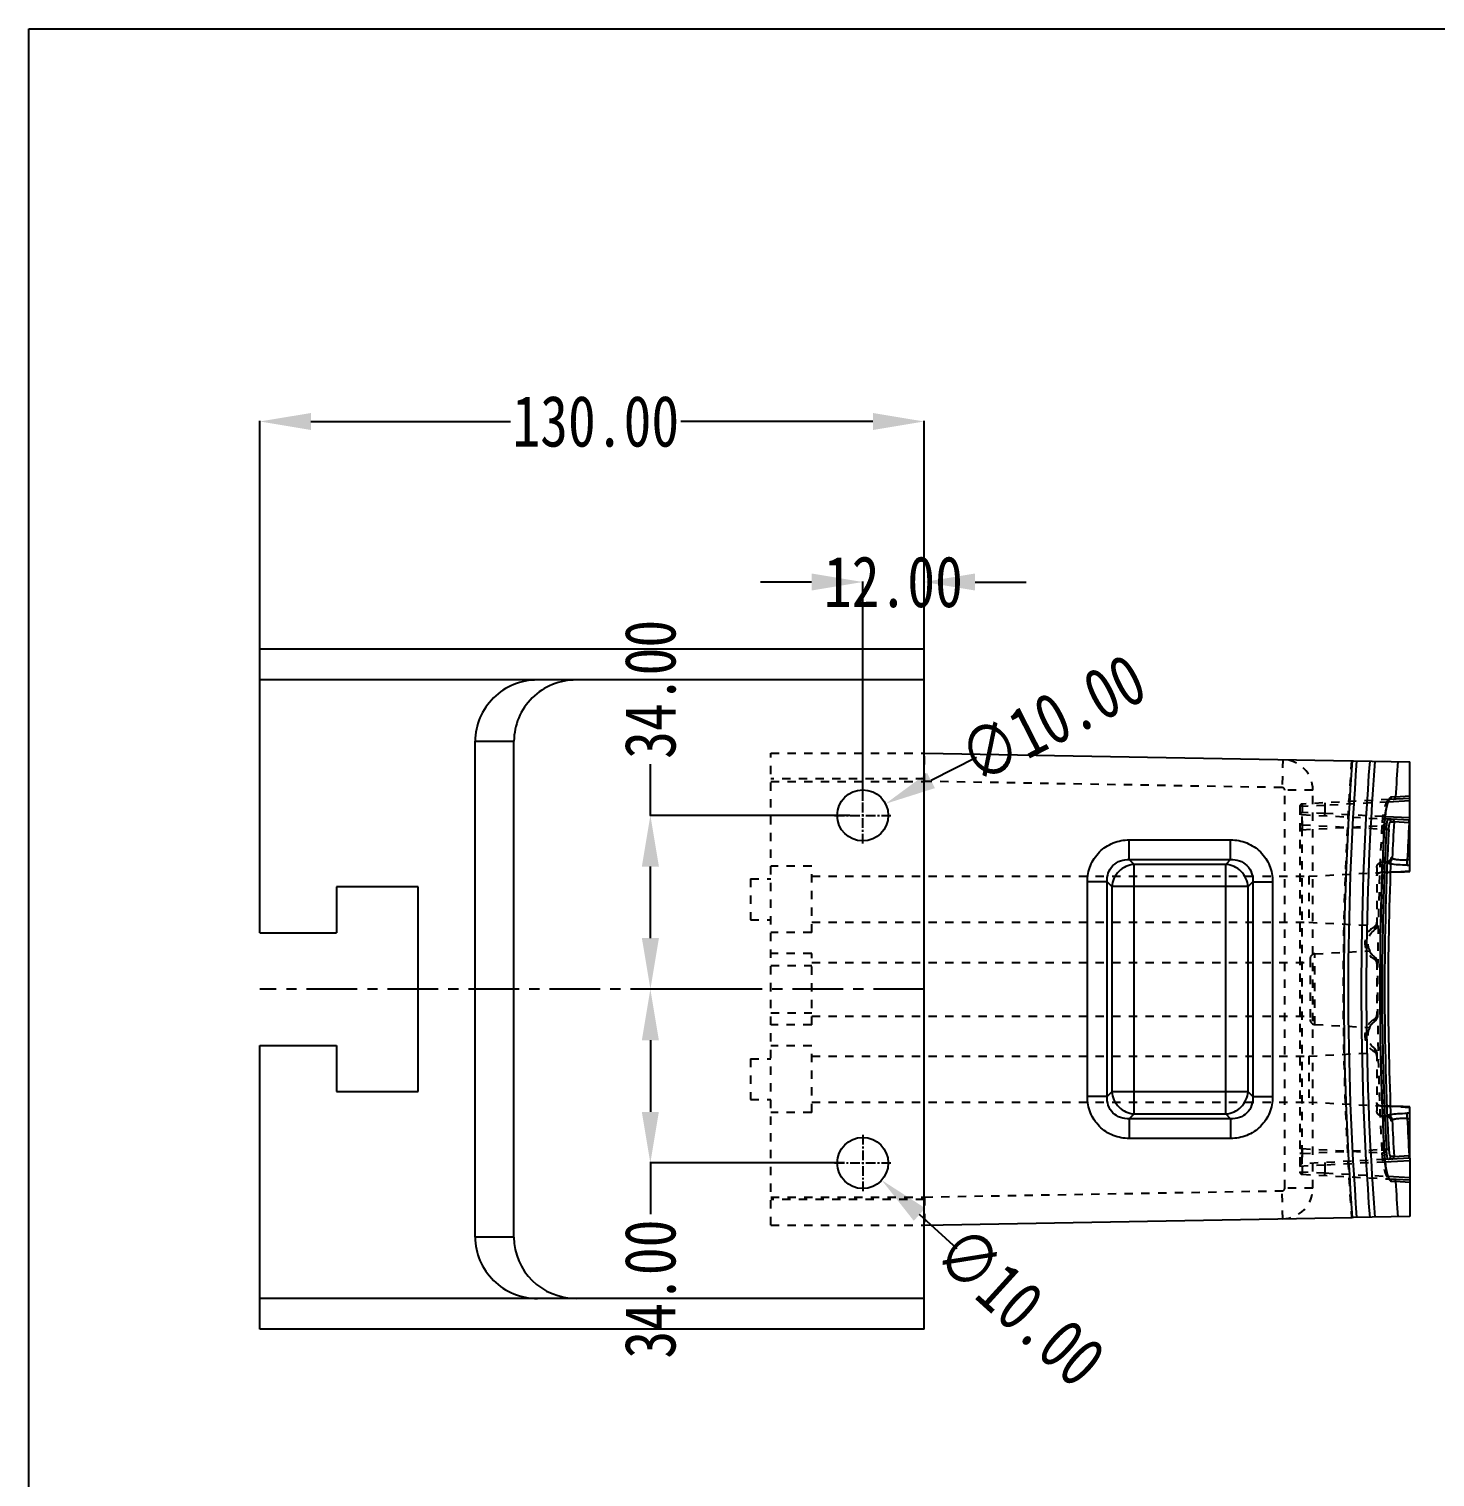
# Model space of a CAD drawing. Header units: millimetres. Extents: x 3432 to 5032, y -1628 to -1061.
# Drawn here: x 3431.5 to 3706.8, y -1344.2 to -1060.9 of the extents above; entities that cross this region are included whole.
import ezdxf

# ---------------------------------------------------------------- set-up
doc = ezdxf.new("R2010")
doc.units = ezdxf.units.MM
doc.header["$LTSCALE"] = 16.335
doc.header["$PDMODE"] = 3
doc.header["$PDSIZE"] = 0.3125
doc.linetypes.add('CENTER', pattern=[0.6, 0.375, -0.075, 0.075, -0.075])
doc.linetypes.add('HIDDEN', pattern=[0.2, 0.1, -0.1])
doc.layers.get('0').update_dxf_attribs({"linetype": 'CONTINUOUS'})
doc.layers.get('Defpoints').update_dxf_attribs({"linetype": 'CONTINUOUS'})
doc.layers.add('DEFAULT_2', color=8, linetype='HIDDEN')
doc.styles.get("Standard").update_dxf_attribs({"font": 'txt', "width": 0.8})
doc.dimstyles.get("Standard").update_dxf_attribs({"dimtxt": 0.15625, "dimasz": 0.1875, "dimexe": 0.125, "dimexo": 0.0625, "dimtad": 0, "dimtih": 1, "dimtoh": 1, "dimdsep": 46, "dimtxsty": 'Standard', "dimcen": 0.09, "dimadec": 0, "dimazin": 0, "dimtp": 0.01, "dimtm": 0.01, "dimtfac": 1, "dimtofl": 0, "dimtmove": 0, "dimatfit": 3, "dimfxl": 0, "dimtolj": 1, "dimarcsym": 0})
doc.dimstyles.new('STANDARD$0', dxfattribs={"dimscale": 2, "dimtxt": 3, "dimasz": 3, "dimexe": 1.25, "dimexo": 0.625, "dimgap": 0.5, "dimtad": 0, "dimdsep": 46, "dimlunit": 6, "dimtxsty": 'Standard', "dimblk": 'CLOSEDBLANK', "dimcen": 0, "dimclrt": 2, "dimazin": 2, "dimtfac": 2, "dimtmove": 1, "dimatfit": 3, "dimfxl": 0, "dimtolj": 1, "dimtzin": 0, "dimarcsym": 0})

# ---------------------------------------------------------------- blocks, each defined once
blk = doc.blocks.new('*D552')
at = {"color": 4, "lineweight": -2}
for p, q in [((3584.74, -1169.08), (3574.74, -1169.08)), ((3594.74, -1211.65), (3594.74, -1168.95)), ((3606.74, -1211.65), (3606.74, -1168.95)), ((3616.74, -1169.08), (3626.74, -1169.08))]:
    blk.add_line(p, q, dxfattribs=at)
at = {"color": 4}
for points in [[(3584.74, -1167.41), (3584.74, -1170.74), (3594.74, -1169.08)], [(3616.74, -1167.41), (3616.74, -1170.74), (3606.74, -1169.08)]]:
    blk.add_solid(points, dxfattribs=at)
at = {"layer": 'Defpoints', "color": 0}
for p in [(3606.74, -1169.08), (3594.74, -1211.71), (3606.74, -1211.71)]:
    blk.add_point(p, dxfattribs=at)
at = {"color": 6, "insert": (3600.74, -1169.08), "char_height": 10, "attachment_point": 5}
blk.add_mtext('\\A1;12.00', dxfattribs=at)
blk = doc.blocks.new('*D553')
at = {"color": 4, "lineweight": -2}
for p, q in [((3553.18, -1214.74), (3553.18, -1204.74)), ((3592.22, -1214.74), (3553.06, -1214.74)), ((3553.18, -1238.74), (3553.18, -1224.74)), ((3568.66, -1248.74), (3553.06, -1248.74))]:
    blk.add_line(p, q, dxfattribs=at)
at = {"color": 4}
for points in [[(3551.51, -1224.74), (3554.85, -1224.74), (3553.18, -1214.74)], [(3551.51, -1238.74), (3554.85, -1238.74), (3553.18, -1248.74)]]:
    blk.add_solid(points, dxfattribs=at)
at = {"layer": 'Defpoints', "color": 0}
for p in [(3592.28, -1214.74), (3553.18, -1248.74), (3568.72, -1248.74)]:
    blk.add_point(p, dxfattribs=at)
at = {"color": 6, "insert": (3553.18, -1190.07), "char_height": 10, "attachment_point": 5, "rotation": 90}
blk.add_mtext('\\A1;34.00', dxfattribs=at)
blk = doc.blocks.new('*D554')
at = {"color": 4, "lineweight": -2}
for p, q in [((3568.66, -1248.74), (3553.05, -1248.74)), ((3553.17, -1258.74), (3553.17, -1272.74)), ((3591.18, -1282.74), (3553.05, -1282.74)), ((3553.17, -1282.74), (3553.17, -1292.74))]:
    blk.add_line(p, q, dxfattribs=at)
at = {"color": 4}
for points in [[(3551.5, -1258.74), (3554.84, -1258.74), (3553.17, -1248.74)], [(3551.5, -1272.74), (3554.84, -1272.74), (3553.17, -1282.74)]]:
    blk.add_solid(points, dxfattribs=at)
at = {"layer": 'Defpoints', "color": 0}
for p in [(3568.72, -1248.74), (3553.17, -1282.74), (3591.24, -1282.74)]:
    blk.add_point(p, dxfattribs=at)
at = {"color": 6, "insert": (3553.17, -1307.41), "char_height": 10, "attachment_point": 5, "rotation": 90}
blk.add_mtext('\\A1;34.00', dxfattribs=at)
blk = doc.blocks.new('*D555')
at = {"color": 4, "lineweight": -2}
blk.add_line((3613.25, -1299.55), (3605.85, -1292.82), dxfattribs=at)
at = {"color": 4}
blk.add_solid([(3606.97, -1291.59), (3604.73, -1294.06), (3598.45, -1286.1)], dxfattribs=at)
at = {"layer": 'Defpoints', "color": 0}
for p in [(3591.04, -1279.38), (3598.45, -1286.1)]:
    blk.add_point(p, dxfattribs=at)
at = {"color": 6, "insert": (3625.59, -1310.75), "char_height": 10, "attachment_point": 5, "rotation": 317.7579}
blk.add_mtext('\\A1;∅10.00', dxfattribs=at)
blk = doc.blocks.new('*D556')
at = {"color": 4, "lineweight": -2}
blk.add_line((3617.02, -1203.39), (3608.11, -1207.93), dxfattribs=at)
at = {"color": 4}
blk.add_solid([(3607.35, -1206.44), (3608.86, -1209.41), (3599.2, -1212.47)], dxfattribs=at)
at = {"layer": 'Defpoints', "color": 0}
for p in [(3599.2, -1212.47), (3590.29, -1217.01)]:
    blk.add_point(p, dxfattribs=at)
at = {"color": 6, "insert": (3631.87, -1195.82), "char_height": 10, "attachment_point": 5, "rotation": 27.0099}
blk.add_mtext('\\A1;∅10.00', dxfattribs=at)
blk = doc.blocks.new('*D557')
at = {"color": 4, "lineweight": -2}
for p, q in [((3476.74, -1182.18), (3476.74, -1137.55)), ((3486.74, -1137.67), (3525.82, -1137.67)), ((3596.74, -1137.67), (3559.15, -1137.67)), ((3606.74, -1182.18), (3606.74, -1137.55))]:
    blk.add_line(p, q, dxfattribs=at)
at = {"color": 4}
for points in [[(3486.74, -1136.01), (3486.74, -1139.34), (3476.74, -1137.67)], [(3596.74, -1136.01), (3596.74, -1139.34), (3606.74, -1137.67)]]:
    blk.add_solid(points, dxfattribs=at)
at = {"layer": 'Defpoints', "color": 0}
for p in [(3476.74, -1137.67), (3476.74, -1182.24), (3606.74, -1182.24)]:
    blk.add_point(p, dxfattribs=at)
at = {"color": 6, "insert": (3542.49, -1137.67), "char_height": 10, "attachment_point": 5}
blk.add_mtext('\\A1;130.00', dxfattribs=at)

msp = doc.modelspace()

# ---------------------------------------------------------------- linework, layer by layer
at = {"color": 7, "linetype": 'Continuous'}
for p, q in [((3476.744, -1237.741), (3476.744, -1182.241)), ((3606.744, -1182.241), (3476.744, -1182.241)), ((3606.744, -1315.241), (3606.744, -1182.241)), ((3606.744, -1188.241), (3476.744, -1188.241)), ((3518.898, -1297.241), (3518.898, -1200.241)), ((3518.898, -1200.241), (3526.48, -1200.241)), ((3526.48, -1297.241), (3526.48, -1200.241)), ((3606.849, -1202.581), (3606.744, -1202.581)), ((3606.849, -1202.581), (3690.551, -1204.042)), ((3690.809, -1204.046), (3701.844, -1204.239)), ((3701.844, -1225.729), (3701.844, -1204.239)), ((3701.844, -1211.913), (3697.575, -1212.137)), ((3701.844, -1211.413), (3697.845, -1211.623)), ((3699.014, -1211.115), (3698.199, -1211.158)), ((3699.014, -1211.115), (3701.844, -1210.912)), ((3696.984, -1214.929), (3701.844, -1215.183)), ((3696.797, -1217.427), (3697.23, -1217.45)), ((3696.821, -1216.748), (3696.812, -1216.748)), ((3701.844, -1215.684), (3696.927, -1215.426)), ((3698.074, -1215.991), (3698.724, -1216.025)), ((3701.681, -1216.178), (3698.724, -1216.025)), ((3701.681, -1216.178), (3701.707, -1215.676)), ((3701.681, -1216.178), (3701.844, -1216.187)), ((3646.916, -1223.39), (3646.916, -1219.526)), ((3646.916, -1219.526), (3666.748, -1219.526)), ((3666.748, -1223.39), (3666.748, -1219.526)), ((3646.916, -1223.39), (3647.854, -1224.328)), ((3646.916, -1223.39), (3666.748, -1223.39)), ((3666.748, -1223.39), (3665.81, -1224.328)), ((3698.134, -1222.948), (3698.377, -1223.106)), ((3701.325, -1224.461), (3701.325, -1223.463)), ((3701.844, -1223.463), (3701.325, -1223.463)), ((3647.854, -1273.154), (3647.854, -1224.328)), ((3665.81, -1224.328), (3647.854, -1224.328)), ((3665.81, -1273.154), (3665.81, -1224.328)), ((3701.325, -1224.461), (3701.844, -1224.461)), ((3491.744, -1228.741), (3491.744, -1237.741)), ((3507.744, -1228.741), (3491.744, -1228.741)), ((3507.744, -1268.741), (3507.744, -1228.741)), ((3638.706, -1269.745), (3638.706, -1227.737)), ((3642.569, -1227.737), (3638.706, -1227.737)), ((3642.569, -1269.745), (3642.569, -1227.737)), ((3642.569, -1227.737), (3643.507, -1228.674)), ((3643.507, -1228.674), (3643.507, -1268.807)), ((3670.157, -1228.674), (3643.507, -1228.674)), ((3671.095, -1227.737), (3670.157, -1228.674)), ((3670.157, -1268.807), (3670.157, -1228.674)), ((3671.095, -1227.737), (3671.095, -1269.745)), ((3671.095, -1227.737), (3674.959, -1227.737)), ((3674.959, -1227.737), (3674.959, -1269.745)), ((3476.744, -1237.741), (3491.744, -1237.741)), ((3476.744, -1315.241), (3476.744, -1259.741)), ((3476.744, -1259.741), (3491.744, -1259.741)), ((3491.744, -1259.741), (3491.744, -1268.741)), ((3491.744, -1268.741), (3507.744, -1268.741)), ((3642.569, -1269.745), (3643.507, -1268.807)), ((3670.157, -1268.807), (3643.507, -1268.807)), ((3671.095, -1269.745), (3670.157, -1268.807)), ((3642.569, -1269.745), (3638.706, -1269.745)), ((3671.095, -1269.745), (3674.959, -1269.745)), ((3701.844, -1281.798), (3701.844, -1271.753)), ((3646.916, -1274.092), (3647.854, -1273.154)), ((3646.916, -1274.092), (3646.916, -1277.955)), ((3666.748, -1274.092), (3646.916, -1274.092)), ((3647.854, -1273.154), (3665.81, -1273.154)), ((3666.748, -1274.092), (3665.81, -1273.154)), ((3666.748, -1274.092), (3666.748, -1277.955)), ((3698.377, -1274.376), (3698.134, -1274.533)), ((3701.325, -1274.019), (3701.325, -1273.021)), ((3701.844, -1273.021), (3701.325, -1273.021)), ((3701.325, -1274.019), (3701.844, -1274.019)), ((3666.748, -1277.955), (3646.916, -1277.955)), ((3696.797, -1280.054), (3697.23, -1280.032)), ((3696.821, -1280.733), (3696.812, -1280.733)), ((3701.844, -1281.798), (3696.926, -1282.056)), ((3701.844, -1282.298), (3696.984, -1282.553)), ((3698.724, -1281.457), (3698.074, -1281.491)), ((3698.724, -1281.457), (3701.681, -1281.303)), ((3701.844, -1281.295), (3701.681, -1281.303)), ((3701.707, -1281.805), (3701.681, -1281.303)), ((3701.844, -1282.107), (3701.844, -1293.243)), ((3697.575, -1285.345), (3701.844, -1285.568)), ((3697.828, -1285.858), (3701.844, -1286.069)), ((3698.199, -1286.324), (3699.014, -1286.367)), ((3701.844, -1286.569), (3699.014, -1286.367)), ((3606.849, -1294.901), (3690.551, -1293.44)), ((3701.844, -1293.243), (3690.809, -1293.435)), ((3526.48, -1297.241), (3518.898, -1297.241)), ((3606.849, -1294.901), (3606.744, -1294.901)), ((3606.744, -1309.241), (3476.744, -1309.241)), ((3606.744, -1315.241), (3476.744, -1315.241))]:
    msp.add_line(p, q, dxfattribs=at)
at = {"color": 1, "linetype": 'CENTER', "ltscale": 0.310989}
for p, q in [((3594.744, -1220.241), (3594.744, -1209.241)), ((3589.244, -1214.741), (3600.244, -1214.741)), ((3594.744, -1277.241), (3594.744, -1288.241)), ((3589.244, -1282.741), (3600.244, -1282.741))]:
    msp.add_line(p, q, dxfattribs=at)
at = {"color": 1, "linetype": 'CENTER', "ltscale": 1.617141}
msp.add_line((3606.744, -1248.741), (3476.744, -1248.741), dxfattribs=at)
msp.add_lwpolyline([(3431.544, -1060.875), (4642.265, -1060.875), (4642.265, -1627.503), (3431.544, -1627.503)], close=True)
at = {"color": 7, "linetype": 'Continuous'}
for points in [[(3696.821, -1216.748), (3696.827, -1216.633), (3696.904, -1215.622), (3697.012, -1214.685), (3697.142, -1213.847), (3697.288, -1213.128), (3697.44, -1212.54), (3697.591, -1212.088), (3697.729, -1211.779)], [(3697.729, -1211.779), (3697.832, -1211.616), (3697.844, -1211.602)], [(3696.821, -1280.733), (3696.073, -1259.732), (3696.072, -1237.824), (3696.821, -1216.748)], [(3697.733, -1285.71), (3697.596, -1285.407), (3697.446, -1284.963), (3697.294, -1284.383), (3697.149, -1283.674), (3697.019, -1282.846), (3696.91, -1281.919), (3696.832, -1280.919), (3696.821, -1280.733)], [(3697.836, -1285.879), (3697.846, -1285.884), (3697.834, -1285.867), (3697.733, -1285.71)]]:
    msp.add_lwpolyline(points, dxfattribs=at)
for centre in [(3594.744, -1214.741), (3594.744, -1282.741)]:
    msp.add_circle(centre, 5)
for centre, radius, start, end in [((4293.944, -1248.741), 605.047, 175.763308, 184.236692), ((4293.944, -1248.741), 604.186, 175.758693, 184.241307), ((4293.944, -1248.741), 601.639, 175.744953, 184.255047), ((4293.944, -1248.741), 600.652, 175.739599, 184.260401), ((4293.944, -1248.741), 596.119, 175.71478, 176.381194), ((4300.044, -1248.741), 604.08, 176.963826, 183.036172), ((4287.985, -1248.741), 591.582, 176.968016, 183.031985), ((4287.984, -1248.741), 591.115, 176.968124, 183.031864), ((4293.944, -1248.741), 596.119, 176.854001, 177.535323), ((4293.944, -1248.741), 593.158, 176.853071, 177.557544), ((4293.944, -1248.741), 596.368, 177.521238, 182.478762), ((4293.944, -1248.741), 596.119, 182.464677, 183.145999), ((4293.944, -1248.741), 593.158, 182.442456, 183.146929), ((4293.944, -1248.741), 596.119, 183.618806, 184.28522)]:
    msp.add_arc(centre, radius, start, end, dxfattribs=at)
for centre, major_axis, start_param, end_param in [((3531.083, -1200.241), (12.185, 0), 1.5707963, 3.1415927), ((3538.665, -1200.241), (12.185, 0), 1.5707963, 3.1415927), ((3531.083, -1297.241), (12.185, 0), -3.1415927, -1.5707963), ((3538.665, -1297.241), (-12.185, 0), 0, 1.5707963)]:
    msp.add_ellipse(centre, major_axis=major_axis, ratio=0.9848078, start_param=start_param, end_param=end_param, dxfattribs=at)
for points, knots in [([(3697.703, -1211.727), (3697.576, -1212.006), (3697.36, -1212.687), (3697.113, -1213.85), (3696.92, -1215.238), (3696.839, -1216.229), (3696.812, -1216.745)], [0, 0, 0, 0, 0.1793476, 0.4170713, 0.697268, 1, 1, 1, 1]), ([(3697.956, -1211.306), (3697.933, -1211.332), (3697.832, -1211.462), (3697.757, -1211.609), (3697.703, -1211.727)], [0, 0, 0, 0, 0.2080836, 1, 1, 1, 1]), ([(3697.733, -1211.628), (3697.811, -1211.624), (3697.97, -1211.576), (3698.087, -1211.458), (3698.128, -1211.389)], [0, 0, 0, 0, 0.491662, 1, 1, 1, 1]), ([(3698.199, -1211.158), (3698.179, -1211.159), (3698.083, -1211.179), (3698.006, -1211.249), (3697.956, -1211.306)], [0, 0, 0, 0, 0.2099883, 1, 1, 1, 1]), ([(3698.128, -1211.389), (3698.138, -1211.372), (3698.176, -1211.3), (3698.195, -1211.219), (3698.199, -1211.158)], [0, 0, 0, 0, 0.2432095, 1, 1, 1, 1]), ([(3698.548, -1211.586), (3698.666, -1211.58), (3698.906, -1211.472), (3699.007, -1211.232), (3699.014, -1211.115)], [0, 0, 0, 0, 0.5022883, 1, 1, 1, 1]), ([(3697.23, -1217.45), (3697.244, -1217.192), (3697.281, -1216.718), (3697.357, -1216.162), (3697.431, -1215.806), (3697.488, -1215.625), (3697.533, -1215.513), (3697.586, -1215.46), (3697.607, -1215.461)], [0, 0, 0, 0, 0.3765855, 0.6945671, 0.8166197, 0.9086773, 0.9685999, 1, 1, 1, 1]), ([(3697.23, -1217.45), (3697.284, -1217.453), (3697.44, -1217.461), (3697.596, -1217.469), (3697.697, -1217.476)], [0, 0, 0, 0, 0.3486116, 1, 1, 1, 1]), ([(3697.607, -1215.462), (3697.733, -1215.468), (3697.992, -1215.592), (3698.081, -1215.863), (3698.074, -1215.991)], [0, 0, 0, 0, 0.4967133, 1, 1, 1, 1]), ([(3697.697, -1217.476), (3697.707, -1217.282), (3697.74, -1216.923), (3697.811, -1216.509), (3697.891, -1216.24), (3697.949, -1216.096), (3698.021, -1215.991), (3698.074, -1215.991)], [0, 0, 0, 0, 0.3719411, 0.6859985, 0.8069, 0.8990414, 1, 1, 1, 1]), ([(3698.257, -1215.496), (3698.383, -1215.502), (3698.642, -1215.626), (3698.731, -1215.897), (3698.724, -1216.025)], [0, 0, 0, 0, 0.4967176, 1, 1, 1, 1]), ([(3638.706, -1227.737), (3638.706, -1226.665), (3639.108, -1224.499), (3640.921, -1221.741), (3643.678, -1219.928), (3645.845, -1219.526), (3646.916, -1219.526)], [0, 0, 0, 0, 0.2500667, 0.4999766, 0.749904, 1, 1, 1, 1]), ([(3666.748, -1219.526), (3667.82, -1219.526), (3669.986, -1219.928), (3672.743, -1221.741), (3674.556, -1224.498), (3674.959, -1226.665), (3674.959, -1227.737)], [0, 0, 0, 0, 0.2500667, 0.4999766, 0.749904, 1, 1, 1, 1]), ([(3642.569, -1227.737), (3642.539, -1227.161), (3642.683, -1225.979), (3643.624, -1224.444), (3645.158, -1223.503), (3646.341, -1223.36), (3646.916, -1223.39)], [0, 0, 0, 0, 0.2489164, 0.499972, 0.7510509, 1, 1, 1, 1]), ([(3666.748, -1223.39), (3667.324, -1223.36), (3668.506, -1223.503), (3670.041, -1224.444), (3670.981, -1225.979), (3671.125, -1227.161), (3671.095, -1227.737)], [0, 0, 0, 0, 0.2489164, 0.499972, 0.7510509, 1, 1, 1, 1]), ([(3698.132, -1223.705), (3698.166, -1223.666), (3698.295, -1223.49), (3698.366, -1223.271), (3698.377, -1223.106)], [0, 0, 0, 0, 0.2391667, 1, 1, 1, 1]), ([(3698.377, -1223.106), (3698.417, -1223.14), (3698.537, -1223.199), (3698.76, -1223.268), (3699.058, -1223.33), (3699.58, -1223.404), (3700.344, -1223.459), (3700.985, -1223.468), (3701.325, -1223.463)], [0, 0, 0, 0, 0.0532986, 0.1313799, 0.2337205, 0.3580976, 0.6590246, 1, 1, 1, 1]), ([(3647.854, -1224.328), (3647.305, -1224.364), (3646.202, -1224.651), (3644.809, -1225.629), (3643.831, -1227.023), (3643.544, -1228.125), (3643.507, -1228.674)], [0, 0, 0, 0, 0.2480086, 0.5, 0.7519914, 1, 1, 1, 1]), ([(3670.157, -1228.674), (3670.12, -1228.125), (3669.833, -1227.023), (3668.856, -1225.629), (3667.462, -1224.651), (3666.36, -1224.364), (3665.81, -1224.328)], [0, 0, 0, 0, 0.2480086, 0.5, 0.7519914, 1, 1, 1, 1]), ([(3698.051, -1225.821), (3698.364, -1225.811), (3699.629, -1225.774), (3700.893, -1225.747), (3701.844, -1225.729)], [0, 0, 0, 0, 0.2479238, 1, 1, 1, 1]), ([(3701.325, -1224.461), (3700.712, -1224.461), (3699.623, -1224.43), (3698.534, -1224.336), (3698.063, -1224.255)], [0, 0, 0, 0, 0.5619288, 1, 1, 1, 1]), ([(3643.507, -1268.807), (3643.544, -1269.356), (3643.831, -1270.459), (3644.809, -1271.852), (3646.202, -1272.83), (3647.305, -1273.117), (3647.854, -1273.154)], [0, 0, 0, 0, 0.2480086, 0.5, 0.7519914, 1, 1, 1, 1]), ([(3665.81, -1273.154), (3666.36, -1273.117), (3667.462, -1272.83), (3668.856, -1271.852), (3669.833, -1270.459), (3670.12, -1269.356), (3670.157, -1268.807)], [0, 0, 0, 0, 0.2480086, 0.5, 0.7519914, 1, 1, 1, 1]), ([(3646.916, -1277.955), (3645.845, -1277.955), (3643.678, -1277.553), (3640.921, -1275.741), (3639.108, -1272.983), (3638.706, -1270.816), (3638.706, -1269.745)], [0, 0, 0, 0, 0.2500667, 0.4999766, 0.749904, 1, 1, 1, 1]), ([(3646.916, -1274.092), (3646.341, -1274.122), (3645.158, -1273.978), (3643.624, -1273.037), (3642.683, -1271.503), (3642.539, -1270.32), (3642.569, -1269.745)], [0, 0, 0, 0, 0.2489164, 0.499972, 0.7510509, 1, 1, 1, 1]), ([(3674.959, -1269.745), (3674.959, -1270.816), (3674.556, -1272.983), (3672.744, -1275.74), (3669.987, -1277.553), (3667.82, -1277.955), (3666.748, -1277.955)], [0, 0, 0, 0, 0.2500667, 0.4999766, 0.749904, 1, 1, 1, 1]), ([(3671.095, -1269.745), (3671.125, -1270.32), (3670.981, -1271.503), (3670.041, -1273.037), (3668.506, -1273.978), (3667.324, -1274.122), (3666.748, -1274.092)], [0, 0, 0, 0, 0.2489164, 0.499972, 0.7510509, 1, 1, 1, 1]), ([(3701.844, -1271.753), (3701.526, -1271.746), (3700.261, -1271.721), (3698.997, -1271.691), (3698.051, -1271.661)], [0, 0, 0, 0, 0.2514991, 1, 1, 1, 1]), ([(3698.061, -1273.227), (3698.532, -1273.146), (3699.622, -1273.052), (3700.712, -1273.021), (3701.325, -1273.021)], [0, 0, 0, 0, 0.4379914, 1, 1, 1, 1]), ([(3698.132, -1273.776), (3698.166, -1273.816), (3698.295, -1273.992), (3698.366, -1274.21), (3698.377, -1274.376)], [0, 0, 0, 0, 0.2391651, 1, 1, 1, 1]), ([(3701.325, -1274.019), (3700.985, -1274.014), (3700.343, -1274.022), (3699.579, -1274.077), (3699.058, -1274.152), (3698.759, -1274.213), (3698.537, -1274.282), (3698.417, -1274.341), (3698.377, -1274.376)], [0, 0, 0, 0, 0.3411208, 0.6419944, 0.766305, 0.8686554, 0.946692, 1, 1, 1, 1]), ([(3697.23, -1280.032), (3697.283, -1280.029), (3697.438, -1280.02), (3697.594, -1280.013), (3697.697, -1280.006)], [0, 0, 0, 0, 0.3384041, 1, 1, 1, 1]), ([(3697.607, -1282.02), (3697.585, -1282.021), (3697.532, -1281.97), (3697.488, -1281.856), (3697.432, -1281.675), (3697.357, -1281.319), (3697.281, -1280.764), (3697.245, -1280.289), (3697.23, -1280.032)], [0, 0, 0, 0, 0.0318228, 0.0914948, 0.1834759, 0.305523, 0.6234901, 1, 1, 1, 1]), ([(3697.697, -1280.006), (3697.707, -1280.199), (3697.74, -1280.556), (3697.812, -1280.972), (3697.889, -1281.238), (3697.946, -1281.372), (3698, -1281.46), (3698.052, -1281.492), (3698.074, -1281.491)], [0, 0, 0, 0, 0.3692241, 0.6824602, 0.8029251, 0.8952735, 0.9592993, 1, 1, 1, 1]), ([(3696.812, -1280.737), (3696.839, -1281.253), (3696.92, -1282.245), (3697.113, -1283.633), (3697.361, -1284.797), (3697.577, -1285.478), (3697.704, -1285.757)], [0, 0, 0, 0, 0.3028059, 0.5830343, 0.8207174, 1, 1, 1, 1]), ([(3697.607, -1282.02), (3697.733, -1282.013), (3697.992, -1281.89), (3698.081, -1281.619), (3698.074, -1281.491)], [0, 0, 0, 0, 0.4967109, 1, 1, 1, 1]), ([(3698.257, -1281.986), (3698.383, -1281.979), (3698.642, -1281.856), (3698.731, -1281.585), (3698.724, -1281.457)], [0, 0, 0, 0, 0.4967165, 1, 1, 1, 1]), ([(3697.704, -1285.757), (3697.724, -1285.801), (3697.795, -1285.948), (3697.88, -1286.09), (3697.957, -1286.177)], [0, 0, 0, 0, 0.2931548, 1, 1, 1, 1]), ([(3697.733, -1285.853), (3697.81, -1285.857), (3697.967, -1285.904), (3698.084, -1286.02), (3698.125, -1286.088)], [0, 0, 0, 0, 0.4925261, 1, 1, 1, 1]), ([(3697.957, -1286.177), (3697.976, -1286.199), (3698.042, -1286.267), (3698.132, -1286.321), (3698.199, -1286.324)], [0, 0, 0, 0, 0.303781, 1, 1, 1, 1]), ([(3698.125, -1286.088), (3698.136, -1286.105), (3698.175, -1286.179), (3698.195, -1286.261), (3698.199, -1286.324)], [0, 0, 0, 0, 0.2429481, 1, 1, 1, 1]), ([(3698.548, -1285.896), (3698.666, -1285.902), (3698.906, -1286.01), (3699.007, -1286.249), (3699.014, -1286.367)], [0, 0, 0, 0, 0.5022922, 1, 1, 1, 1])]:
    msp.add_open_spline(points, degree=3, knots=knots, dxfattribs=at)
at = {"layer": 'DEFAULT_2', "color": 8, "linetype": 'HIDDEN'}
for p, q in [((3576.744, -1294.901), (3576.744, -1202.581)), ((3576.744, -1202.581), (3606.744, -1202.581)), ((3606.801, -1208.081), (3606.849, -1202.581)), ((3676.949, -1203.804), (3676.853, -1209.304)), ((3690.551, -1204.042), (3690.809, -1204.046)), ((3606.744, -1207.581), (3576.744, -1207.581)), ((3576.744, -1208.081), (3606.801, -1208.081)), ((3676.853, -1209.304), (3606.801, -1208.081)), ((3677.344, -1287.678), (3677.344, -1209.803)), ((3682.844, -1209.803), (3677.344, -1209.803)), ((3697.845, -1211.623), (3680.761, -1212.518)), ((3682.844, -1287.678), (3682.844, -1209.803)), ((3697.575, -1212.137), (3685.2, -1212.786)), ((3685.2, -1212.786), (3680.287, -1213.017)), ((3680.287, -1213.017), (3680.287, -1284.464)), ((3680.287, -1214.079), (3685.2, -1214.311)), ((3680.761, -1214.579), (3696.927, -1215.426)), ((3685.2, -1212.786), (3685.2, -1214.311)), ((3685.2, -1214.311), (3696.984, -1214.929)), ((3680.761, -1216.587), (3680.287, -1216.587)), ((3680.761, -1217.539), (3680.287, -1217.539)), ((3680.761, -1280.895), (3680.761, -1216.587)), ((3680.761, -1216.587), (3696.797, -1217.427)), ((3680.761, -1217.539), (3696.345, -1216.722)), ((3696.375, -1225.871), (3696.375, -1223.895)), ((3697.135, -1223.895), (3696.375, -1223.895)), ((3697.39, -1224.061), (3697.135, -1223.895)), ((3584.744, -1224.645), (3576.744, -1224.645)), ((3584.744, -1237.645), (3584.744, -1224.644)), ((3584.744, -1226.645), (3682.041, -1226.645)), ((3682.041, -1226.645), (3696.108, -1225.907)), ((3682.041, -1226.645), (3682.041, -1235.645)), ((3695.37, -1224.908), (3695.37, -1236.262)), ((3696.802, -1225.871), (3696.375, -1225.871)), ((3696.802, -1225.871), (3701.844, -1225.607)), ((3572.744, -1227.145), (3572.744, -1235.145)), ((3572.744, -1227.145), (3576.744, -1227.145)), ((3572.744, -1235.145), (3576.744, -1235.145)), ((3584.744, -1237.645), (3576.744, -1237.645)), ((3584.744, -1235.645), (3682.041, -1235.645)), ((3682.041, -1235.645), (3695.363, -1236.343)), ((3584.744, -1241.741), (3576.744, -1241.741)), ((3584.744, -1255.74), (3584.744, -1241.741)), ((3584.744, -1243.491), (3682.298, -1243.491)), ((3682.298, -1242.827), (3682.298, -1254.655)), ((3683.251, -1241.822), (3694.005, -1241.259)), ((3683.251, -1255.659), (3683.251, -1241.822)), ((3694.863, -1242.87), (3694.912, -1242.409)), ((3695.37, -1243.301), (3695.37, -1254.181)), ((3576.744, -1244.111), (3584.744, -1244.111)), ((3576.744, -1253.371), (3584.744, -1253.371)), ((3584.744, -1253.991), (3682.298, -1253.991)), ((3694.912, -1255.073), (3694.862, -1254.612)), ((3584.744, -1255.741), (3576.744, -1255.741)), ((3683.251, -1255.659), (3694.005, -1256.223)), ((3584.744, -1259.837), (3576.744, -1259.837)), ((3584.744, -1272.837), (3584.744, -1259.837)), ((3572.744, -1262.337), (3572.744, -1270.337)), ((3572.744, -1262.337), (3576.744, -1262.337)), ((3584.744, -1261.837), (3682.041, -1261.837)), ((3682.041, -1261.837), (3695.363, -1261.139)), ((3682.041, -1261.837), (3682.041, -1270.837)), ((3695.37, -1261.219), (3695.37, -1272.573)), ((3572.744, -1270.337), (3576.744, -1270.337)), ((3584.744, -1270.837), (3682.041, -1270.837)), ((3682.041, -1270.837), (3696.108, -1271.574)), ((3696.375, -1271.611), (3696.375, -1273.586)), ((3696.802, -1271.611), (3696.375, -1271.611)), ((3696.802, -1271.611), (3701.844, -1271.875)), ((3584.744, -1272.837), (3576.744, -1272.837)), ((3697.135, -1273.586), (3696.375, -1273.586)), ((3697.135, -1273.586), (3697.39, -1273.42)), ((3680.761, -1279.943), (3680.287, -1279.943)), ((3680.761, -1279.943), (3696.345, -1280.76)), ((3680.761, -1280.895), (3696.797, -1280.054)), ((3680.761, -1280.895), (3680.287, -1280.895)), ((3685.2, -1283.171), (3680.287, -1283.402)), ((3696.926, -1282.056), (3680.761, -1282.903)), ((3696.984, -1282.553), (3685.2, -1283.171)), ((3685.2, -1283.171), (3685.2, -1284.696)), ((3701.844, -1281.798), (3701.844, -1282.107)), ((3680.287, -1284.464), (3685.2, -1284.696)), ((3680.761, -1284.964), (3697.828, -1285.858)), ((3685.2, -1284.696), (3697.575, -1285.345)), ((3697.73, -1285.853), (3697.836, -1285.879)), ((3606.801, -1289.401), (3676.853, -1288.178)), ((3676.949, -1293.677), (3676.853, -1288.178)), ((3682.844, -1287.678), (3677.344, -1287.678)), ((3576.744, -1289.401), (3606.801, -1289.401)), ((3606.744, -1289.901), (3576.744, -1289.901)), ((3606.801, -1289.401), (3606.849, -1294.901)), ((3690.809, -1293.435), (3690.551, -1293.44)), ((3576.744, -1294.901), (3606.744, -1294.901))]:
    msp.add_line(p, q, dxfattribs=at)
msp.add_lwpolyline([(3697.844, -1211.602), (3697.847, -1211.597), (3697.732, -1211.629)], dxfattribs=at)
for centre, radius, start, end in [((3676.844, -1209.803), 6, 0, 89), ((4293.944, -1248.741), 605.185, 175.764047, 184.235953), ((3676.844, -1209.803), 0.5, 0, 89), ((3680.787, -1213.017), 0.5, 93, 180), ((3680.787, -1214.079), 0.5, 180, 267), ((4300.044, -1248.741), 604.547, 176.963992, 183.036007), ((3696.677, -1239.691), 3.66, 119.72182, 240.27817), ((3696.677, -1239.691), 3.098, 124.31582, 210.39304), ((3694.364, -1235.639), 1.006, 299.7246, 0.02115), ((3719.276, -1234.146), 24.528, 185.53897, 186.99514), ((3683.304, -1242.826), 1.006, 93, 180), ((3694.364, -1243.743), 1.006, 359.98731, 60.27098), ((3683.304, -1254.655), 1.006, 180, 267), ((3696.677, -1257.79), 3.66, 119.72182, 240.27817), ((3694.364, -1253.738), 1.006, 299.72549, 0.02027), ((3696.677, -1257.79), 3.098, 149.60696, 235.68464), ((3719.274, -1263.337), 24.526, 173.00308, 174.45934), ((3694.364, -1261.842), 1.006, 359.98793, 60.27036), ((3680.787, -1283.402), 0.5, 93, 180), ((3680.787, -1284.464), 0.5, 180, 267), ((3676.844, -1287.678), 0.5, 271, 0), ((3676.844, -1287.678), 6, 271, 0)]:
    msp.add_arc(centre, radius, start, end, dxfattribs=at)
for centre, major_axis, start_param, end_param in [((3696.375, -1226.884), (0, 1.013), 0, 0.2688037), ((3696.375, -1270.598), (0, -1.013), -0.2688037, 0)]:
    msp.add_ellipse(centre, major_axis=major_axis, ratio=0.9925462, start_param=start_param, end_param=end_param, dxfattribs=at)
for points, knots in [([(3680.761, -1212.518), (3680.759, -1212.518), (3680.761, -1212.531), (3680.757, -1212.545), (3680.758, -1212.577), (3680.756, -1212.618), (3680.756, -1212.672), (3680.754, -1212.767), (3680.753, -1212.915), (3680.752, -1213.125), (3680.751, -1213.377), (3680.75, -1213.67), (3680.75, -1214.131), (3680.751, -1214.784), (3680.753, -1215.641), (3680.756, -1216.571), (3680.759, -1217.212), (3680.761, -1217.539)], [0, 0, 0, 0, 0.0012438, 0.0048704, 0.0108814, 0.0192668, 0.0300147, 0.0431006, 0.0761371, 0.1180709, 0.1685017, 0.2269368, 0.2928279, 0.4443561, 0.6172309, 0.8048996, 1, 1, 1, 1]), ([(3685.183, -1212.286), (3685.179, -1212.286), (3685.184, -1212.306), (3685.179, -1212.328), (3685.183, -1212.377), (3685.184, -1212.437), (3685.187, -1212.512), (3685.192, -1212.629), (3685.197, -1212.722), (3685.2, -1212.786)], [0, 0, 0, 0, 0.0197021, 0.0766266, 0.1688098, 0.2930681, 0.4445144, 0.6179302, 1, 1, 1, 1]), ([(3697.732, -1211.629), (3697.654, -1211.633), (3697.53, -1211.715), (3697.404, -1211.869), (3697.247, -1212.122), (3697.066, -1212.548), (3696.871, -1213.176), (3696.694, -1213.937), (3696.484, -1215.129), (3696.387, -1216.072), (3696.345, -1216.722)], [0, 0, 0, 0, 0.0436997, 0.0742177, 0.1116251, 0.2074202, 0.3298831, 0.4754961, 0.6395922, 1, 1, 1, 1]), ([(3680.761, -1216.587), (3680.759, -1216.456), (3680.756, -1216.2), (3680.753, -1215.828), (3680.751, -1215.484), (3680.75, -1215.184), (3680.751, -1214.965), (3680.752, -1214.821), (3680.753, -1214.736), (3680.755, -1214.672), (3680.755, -1214.62), (3680.76, -1214.599), (3680.758, -1214.578), (3680.761, -1214.579)], [0, 0, 0, 0, 0.1951054, 0.3829617, 0.5559494, 0.7075407, 0.8318123, 0.8821819, 0.9240359, 0.9570053, 0.9807551, 0.9950971, 1, 1, 1, 1]), ([(3685.183, -1214.81), (3685.179, -1214.81), (3685.184, -1214.79), (3685.179, -1214.769), (3685.183, -1214.72), (3685.184, -1214.66), (3685.187, -1214.585), (3685.192, -1214.467), (3685.197, -1214.375), (3685.2, -1214.311)], [0, 0, 0, 0, 0.0197021, 0.0766266, 0.1688098, 0.2930682, 0.4445145, 0.6179302, 1, 1, 1, 1]), ([(3696.345, -1216.722), (3696.403, -1216.725), (3696.487, -1216.729), (3696.595, -1216.735), (3696.664, -1216.739), (3696.723, -1216.743), (3696.766, -1216.745), (3696.793, -1216.747), (3696.808, -1216.747), (3696.815, -1216.749), (3696.821, -1216.747), (3696.821, -1216.748)], [0, 0, 0, 0, 0.3681114, 0.5295352, 0.675539, 0.8022219, 0.9049055, 0.9445128, 0.9744741, 0.9934215, 1, 1, 1, 1]), ([(3695.37, -1224.908), (3695.37, -1224.777), (3695.422, -1224.512), (3695.644, -1224.175), (3695.979, -1223.948), (3696.244, -1223.895), (3696.375, -1223.895)], [0, 0, 0, 0, 0.2500337, 0.5000359, 0.7500187, 1, 1, 1, 1]), ([(3698.134, -1222.948), (3698.128, -1223.074), (3698.069, -1223.327), (3697.843, -1223.641), (3697.515, -1223.848), (3697.261, -1223.895), (3697.135, -1223.895)], [0, 0, 0, 0, 0.2499774, 0.4999553, 0.7499761, 1, 1, 1, 1]), ([(3697.391, -1224.061), (3697.536, -1224.058), (3697.819, -1223.987), (3698.045, -1223.808), (3698.132, -1223.705)], [0, 0, 0, 0, 0.520429, 1, 1, 1, 1]), ([(3695.37, -1226.579), (3695.37, -1226.49), (3695.404, -1226.319), (3695.593, -1226.047), (3695.827, -1225.945), (3695.981, -1225.92)], [0, 0, 0, 0, 0.2739475, 0.5194048, 1, 1, 1, 1]), ([(3695.981, -1225.92), (3696.012, -1225.915), (3696.054, -1225.911), (3696.097, -1225.908), (3696.108, -1225.907)], [0, 0, 0, 0, 0.7366262, 1, 1, 1, 1]), ([(3696.802, -1225.871), (3696.904, -1225.866), (3697.32, -1225.846), (3697.737, -1225.831), (3698.051, -1225.821)], [0, 0, 0, 0, 0.2450825, 1, 1, 1, 1]), ([(3698.063, -1224.255), (3697.921, -1224.23), (3697.693, -1224.183), (3697.466, -1224.11), (3697.39, -1224.061)], [0, 0, 0, 0, 0.6153182, 1, 1, 1, 1]), ([(3695.369, -1236.343), (3695.367, -1236.343), (3695.371, -1236.332), (3695.368, -1236.321), (3695.37, -1236.293), (3695.37, -1236.274), (3695.37, -1236.262)], [0, 0, 0, 0, 0.0628468, 0.2506366, 0.5632084, 1, 1, 1, 1]), ([(3694.912, -1242.408), (3694.725, -1242.278), (3694.487, -1242.067), (3694.246, -1241.768), (3694.132, -1241.595), (3694.057, -1241.456), (3694.016, -1241.365), (3694, -1241.308), (3693.993, -1241.283), (3693.997, -1241.259), (3694.005, -1241.259)], [0, 0, 0, 0, 0.4553593, 0.6278233, 0.7654463, 0.8698335, 0.9423366, 0.9670462, 0.9843419, 1, 1, 1, 1]), ([(3694.912, -1242.409), (3695.053, -1242.507), (3695.288, -1242.78), (3695.37, -1243.129), (3695.37, -1243.301)], [0, 0, 0, 0, 0.5014211, 1, 1, 1, 1]), ([(3694.005, -1256.223), (3693.997, -1256.223), (3693.993, -1256.198), (3694, -1256.173), (3694.016, -1256.117), (3694.057, -1256.025), (3694.132, -1255.886), (3694.246, -1255.713), (3694.487, -1255.414), (3694.725, -1255.204), (3694.912, -1255.073)], [0, 0, 0, 0, 0.0156581, 0.0329538, 0.0576634, 0.1301665, 0.2345537, 0.3721766, 0.5446407, 1, 1, 1, 1]), ([(3695.37, -1254.181), (3695.37, -1254.352), (3695.288, -1254.701), (3695.054, -1254.974), (3694.912, -1255.073)], [0, 0, 0, 0, 0.4986965, 1, 1, 1, 1]), ([(3695.369, -1261.139), (3695.367, -1261.139), (3695.371, -1261.149), (3695.368, -1261.161), (3695.37, -1261.188), (3695.37, -1261.208), (3695.37, -1261.219)], [0, 0, 0, 0, 0.0628624, 0.2506382, 0.5631618, 1, 1, 1, 1]), ([(3695.981, -1271.561), (3695.827, -1271.536), (3695.593, -1271.434), (3695.404, -1271.162), (3695.37, -1270.992), (3695.37, -1270.903)], [0, 0, 0, 0, 0.4806047, 0.7260592, 1, 1, 1, 1]), ([(3696.108, -1271.574), (3696.097, -1271.574), (3696.055, -1271.571), (3696.012, -1271.566), (3695.981, -1271.561)], [0, 0, 0, 0, 0.2633642, 1, 1, 1, 1]), ([(3698.051, -1271.661), (3697.945, -1271.657), (3697.529, -1271.643), (3697.113, -1271.627), (3696.802, -1271.611)], [0, 0, 0, 0, 0.2537058, 1, 1, 1, 1]), ([(3696.375, -1273.586), (3696.244, -1273.586), (3695.979, -1273.533), (3695.644, -1273.307), (3695.422, -1272.97), (3695.37, -1272.705), (3695.37, -1272.573)], [0, 0, 0, 0, 0.2499721, 0.4999485, 0.7499574, 1, 1, 1, 1]), ([(3697.135, -1273.586), (3697.261, -1273.586), (3697.515, -1273.633), (3697.843, -1273.84), (3698.069, -1274.155), (3698.128, -1274.407), (3698.134, -1274.533)], [0, 0, 0, 0, 0.2500091, 0.5000359, 0.7500281, 1, 1, 1, 1]), ([(3697.39, -1273.42), (3697.536, -1273.424), (3697.819, -1273.495), (3698.045, -1273.674), (3698.132, -1273.776)], [0, 0, 0, 0, 0.5204286, 1, 1, 1, 1]), ([(3697.39, -1273.42), (3697.466, -1273.371), (3697.692, -1273.299), (3697.92, -1273.251), (3698.061, -1273.227)], [0, 0, 0, 0, 0.3844998, 1, 1, 1, 1]), ([(3680.761, -1279.943), (3680.759, -1280.269), (3680.756, -1280.91), (3680.753, -1281.84), (3680.751, -1282.697), (3680.75, -1283.35), (3680.75, -1283.812), (3680.751, -1284.104), (3680.752, -1284.357), (3680.753, -1284.566), (3680.754, -1284.714), (3680.756, -1284.809), (3680.756, -1284.863), (3680.758, -1284.904), (3680.757, -1284.937), (3680.761, -1284.951), (3680.759, -1284.963), (3680.761, -1284.964)], [0, 0, 0, 0, 0.1950585, 0.3826657, 0.5555421, 0.7070819, 0.7729827, 0.831428, 0.8818749, 0.9238193, 0.9568755, 0.9699686, 0.98072, 0.9891096, 0.9951248, 0.9987547, 1, 1, 1, 1]), ([(3680.761, -1282.903), (3680.758, -1282.903), (3680.76, -1282.883), (3680.755, -1282.861), (3680.755, -1282.809), (3680.753, -1282.745), (3680.752, -1282.661), (3680.751, -1282.516), (3680.75, -1282.297), (3680.751, -1281.997), (3680.753, -1281.654), (3680.756, -1281.282), (3680.759, -1281.025), (3680.761, -1280.895)], [0, 0, 0, 0, 0.0049045, 0.0192523, 0.0430195, 0.0760329, 0.1179409, 0.1683637, 0.2927415, 0.4443229, 0.6171911, 0.8049141, 1, 1, 1, 1]), ([(3685.183, -1282.671), (3685.179, -1282.671), (3685.184, -1282.691), (3685.179, -1282.713), (3685.183, -1282.762), (3685.184, -1282.822), (3685.187, -1282.897), (3685.192, -1283.014), (3685.197, -1283.107), (3685.2, -1283.171)], [0, 0, 0, 0, 0.0197021, 0.0766266, 0.1688098, 0.2930681, 0.4445144, 0.6179302, 1, 1, 1, 1]), ([(3696.345, -1280.76), (3696.404, -1280.757), (3696.487, -1280.752), (3696.594, -1280.746), (3696.662, -1280.743), (3696.722, -1280.739), (3696.767, -1280.737), (3696.794, -1280.735), (3696.809, -1280.735), (3696.815, -1280.732), (3696.821, -1280.734), (3696.821, -1280.733)], [0, 0, 0, 0, 0.3705947, 0.5254667, 0.6692331, 0.8008351, 0.9069083, 0.9466293, 0.9758689, 0.9938702, 1, 1, 1, 1]), ([(3696.345, -1280.76), (3696.387, -1281.409), (3696.484, -1282.352), (3696.693, -1283.544), (3696.871, -1284.304), (3697.066, -1284.933), (3697.247, -1285.359), (3697.404, -1285.613), (3697.53, -1285.767), (3697.654, -1285.849), (3697.733, -1285.853)], [0, 0, 0, 0, 0.3600827, 0.5241902, 0.6698646, 0.7923956, 0.8882776, 0.9257094, 0.9562561, 1, 1, 1, 1]), ([(3685.183, -1285.195), (3685.179, -1285.195), (3685.184, -1285.175), (3685.179, -1285.154), (3685.183, -1285.105), (3685.184, -1285.045), (3685.187, -1284.97), (3685.192, -1284.852), (3685.197, -1284.76), (3685.2, -1284.696)], [0, 0, 0, 0, 0.0197021, 0.0766266, 0.1688098, 0.2930682, 0.4445145, 0.6179302, 1, 1, 1, 1])]:
    msp.add_open_spline(points, degree=3, knots=knots, dxfattribs=at)
for points in [[(3695.317, -1236.622), (3695.253, -1236.826), (3695.107, -1237.012), (3694.931, -1237.133)], [(3695.363, -1236.343), (3695.359, -1236.437), (3695.346, -1236.532), (3695.317, -1236.622)], [(3695.317, -1260.86), (3695.253, -1260.656), (3695.107, -1260.469), (3694.931, -1260.349)], [(3695.363, -1261.139), (3695.359, -1261.045), (3695.346, -1260.95), (3695.317, -1260.86)]]:
    msp.add_open_spline(points, degree=3, dxfattribs=at)

# ---------------------------------------------------------------- dimensions: what is measured, and where the dimension line sits
for base, p1, p2, picture, middle in [((3476.744, -1137.672), (3606.744, -1182.241), (3476.744, -1182.241), '*D557', (3542.487, -1137.672)), ((3606.744, -1169.077), (3594.744, -1211.713), (3606.744, -1211.713), '*D552', (3600.744, -1169.077))]:
    dim = msp.add_linear_dim(base=base, p1=p1, p2=p2, dimstyle='STANDARD$0', override={"dimscale": 1, "dimtxt": 10, "dimasz": 10, "dimexe": 0.125, "dimexo": 0.0625, "dimgap": 0, "dimzin": 0, "dimlunit": 2, "dimclrd": 4, "dimclre": 4, "dimclrt": 6, "dimazin": 0, "dimtfac": 1, "dimtofl": 0, "dimtmove": 0})
    dim.commit()
    dim.dimension.update_dxf_attribs({"geometry": picture, "text_midpoint": middle, "dimtype": 160})
for base, p1, p2, picture, middle in [((3553.181, -1248.741), (3592.282, -1214.741), (3568.72, -1248.741), '*D553', (3553.181, -1190.074)), ((3553.171, -1282.741), (3568.72, -1248.741), (3591.24, -1282.741), '*D554', (3553.171, -1307.407))]:
    dim = msp.add_linear_dim(base=base, p1=p1, p2=p2, angle=90, dimstyle='STANDARD$0', override={"dimscale": 1, "dimtxt": 10, "dimasz": 10, "dimexe": 0.125, "dimexo": 0.0625, "dimgap": 0, "dimzin": 0, "dimlunit": 2, "dimclrd": 4, "dimclre": 4, "dimclrt": 6, "dimazin": 0, "dimtfac": 1, "dimtofl": 0, "dimtmove": 0})
    dim.commit()
    dim.dimension.update_dxf_attribs({"geometry": picture, "text_midpoint": middle, "dimtype": 160})
for p1, p2, picture, middle in [((3590.289, -1217.011), (3599.199, -1212.47), '*D556', (3631.866, -1195.818)), ((3591.042, -1279.379), (3598.446, -1286.102), '*D555', (3625.59, -1310.752))]:
    dim = msp.add_diameter_dim_2p(p1=p1, p2=p2, dimstyle='Standard', override={"dimtxt": 10, "dimasz": 10, "dimgap": 0, "dimtih": 0, "dimtoh": 0, "dimzin": 0, "dimcen": 0, "dimclrd": 4, "dimclre": 4, "dimclrt": 6, "dimadec": 2, "dimtp": 0, "dimtm": 0, "dimtzin": 0})
    dim.commit()
    dim.dimension.update_dxf_attribs({"geometry": picture, "text_midpoint": middle})

doc.saveas('drawing.dxf')
